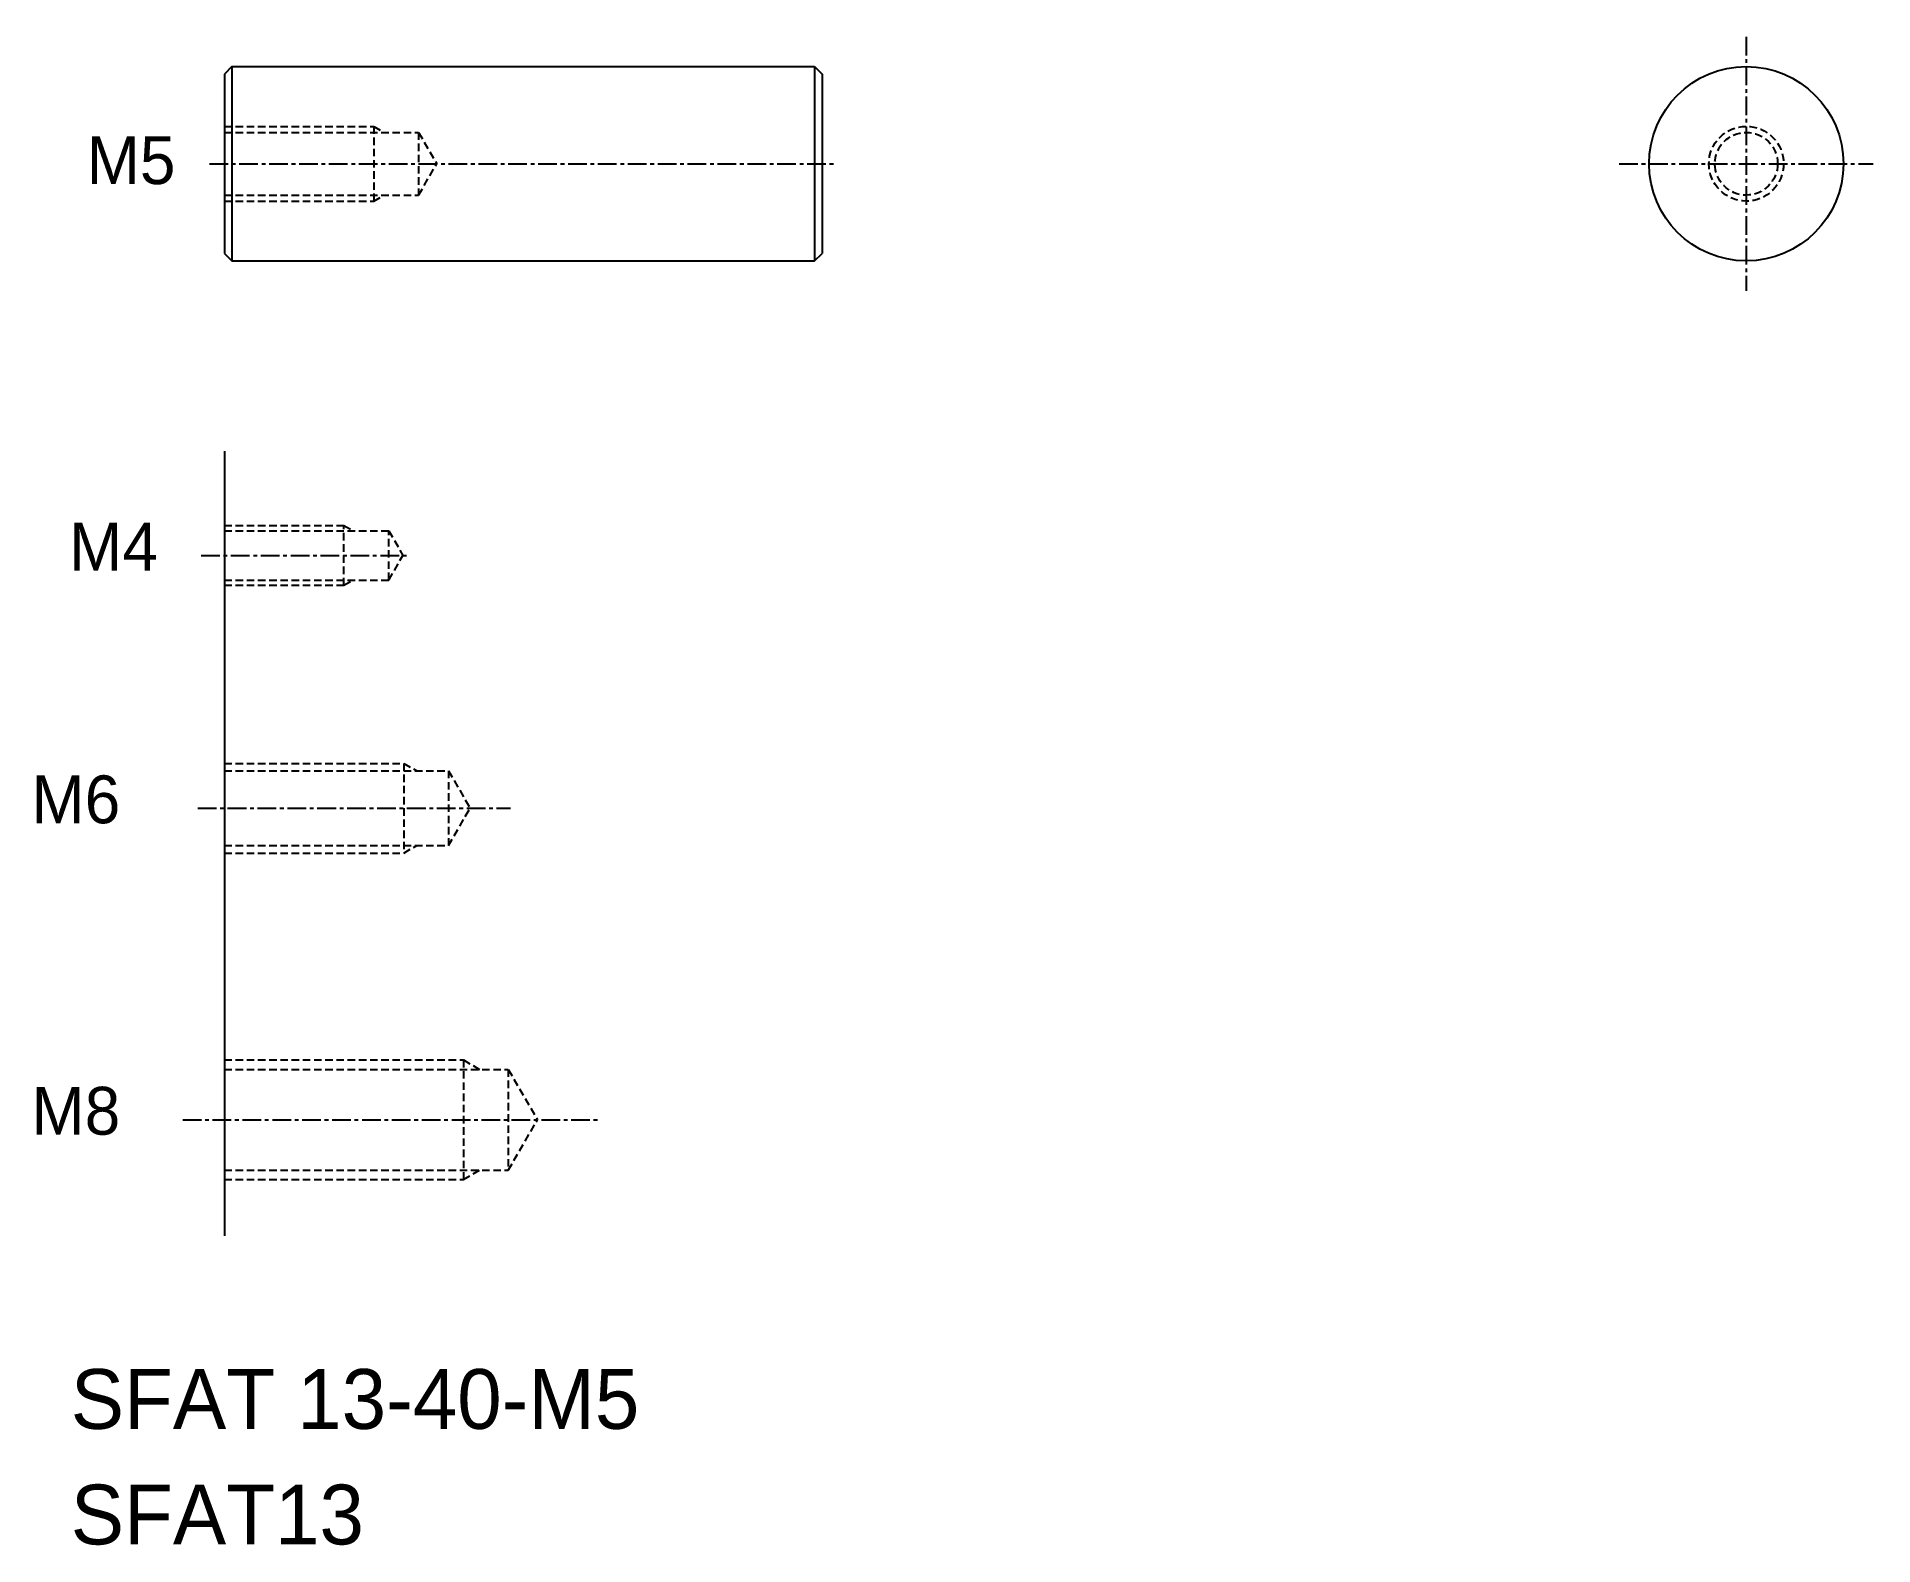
# Model space of a CAD drawing. Extents: x 211 to 334, y 161 to 262.
import ezdxf

# ---------------------------------------------------------------- set-up
doc = ezdxf.new("R2010")
doc.units = 0
doc.linetypes.add('CENTER', pattern=[2, 1.25, -0.25, 0.25, -0.25])
doc.linetypes.add('DASHED', pattern=[0.75, 0.5, -0.25])
doc.layers.get('0').update_dxf_attribs({"linetype": 'CONTINUOUS'})
doc.layers.add('CENTER', color=1, linetype='CENTER')

msp = doc.modelspace()

# ---------------------------------------------------------------- linework, layer by layer
at = {"color": 7, "linetype": 'CONTINUOUS'}
for p, q in [((224.32, 260.39), (223.82, 259.89)), ((223.82, 259.89), (223.82, 247.89)), ((224.32, 260.39), (263.32, 260.39)), ((224.32, 260.39), (224.32, 247.39)), ((263.32, 260.39), (263.32, 247.39)), ((263.32, 260.39), (263.82, 259.89)), ((263.82, 259.89), (263.82, 247.89)), ((223.82, 247.89), (224.32, 247.39)), ((224.32, 247.39), (263.32, 247.39)), ((263.32, 247.39), (263.82, 247.89)), ((223.82, 234.66), (223.82, 182.18))]:
    msp.add_line(p, q, dxfattribs=at)
msp.add_line((263.82, 256.89), (263.82, 256.89))
at = {"color": 3, "linetype": 'DASHED'}
for p, q in [((223.82, 256.39), (233.82, 256.39)), ((223.82, 255.99), (236.82, 255.99)), ((233.82, 256.39), (233.82, 251.39)), ((233.82, 256.39), (234.43, 256.04)), ((236.82, 255.99), (238.03, 253.89)), ((236.82, 255.99), (236.82, 251.79)), ((236.82, 251.79), (238.03, 253.89)), ((223.82, 251.79), (236.82, 251.79)), ((223.82, 251.39), (233.82, 251.39)), ((233.82, 251.39), (234.43, 251.74)), ((223.82, 229.69), (231.82, 229.69)), ((223.82, 229.34), (234.82, 229.34)), ((231.82, 229.69), (232.43, 229.34)), ((231.82, 225.69), (231.82, 229.69)), ((234.82, 226.04), (234.82, 229.34)), ((234.82, 229.34), (235.77, 227.69)), ((234.82, 226.04), (235.77, 227.69)), ((223.82, 226.04), (234.82, 226.04)), ((223.82, 225.69), (231.82, 225.69)), ((231.82, 225.69), (232.43, 226.04)), ((223.82, 213.78), (235.82, 213.78)), ((223.82, 213.28), (238.82, 213.28)), ((235.82, 213.78), (235.82, 207.78)), ((235.82, 213.78), (236.69, 213.28)), ((238.82, 213.28), (240.26, 210.78)), ((238.82, 213.28), (238.82, 208.28)), ((238.82, 208.28), (240.26, 210.78)), ((223.82, 208.28), (238.82, 208.28)), ((223.82, 207.78), (235.82, 207.78)), ((235.82, 207.78), (236.69, 208.28)), ((223.82, 193.94), (239.82, 193.94)), ((223.82, 193.31), (242.82, 193.31)), ((239.82, 193.94), (239.82, 185.94)), ((239.82, 193.94), (240.9, 193.31)), ((242.82, 193.31), (242.82, 186.56)), ((242.82, 193.31), (244.77, 189.94)), ((242.82, 186.56), (244.77, 189.94)), ((223.82, 186.56), (242.82, 186.56)), ((223.82, 185.94), (239.82, 185.94)), ((239.82, 185.94), (240.9, 186.56))]:
    msp.add_line(p, q, dxfattribs=at)
at = {"color": 7, "linetype": 'CONTINUOUS'}
msp.add_circle((325.66, 253.89), 6.5, dxfattribs=at)
at = {"color": 3, "linetype": 'DASHED'}
for radius in [2.5, 2.1]:
    msp.add_circle((325.66, 253.89), radius, dxfattribs=at)
at = {"layer": 'CENTER', "color": 1, "linetype": 'CENTER'}
for p, q in [((325.66, 262.39), (325.66, 245.39)), ((222.82, 253.89), (264.82, 253.89)), ((317.16, 253.89), (334.16, 253.89)), ((222.26, 227.69), (236.21, 227.69)), ((222.04, 210.78), (242.97, 210.78)), ((221.03, 189.94), (248.93, 189.94))]:
    msp.add_line(p, q, dxfattribs=at)

# ---------------------------------------------------------------- texts
at = {"color": 7, "linetype": 'CONTINUOUS'}
for s, height, p in [('M5', 3.2, (214.6, 252.53)), ('M4', 3.2, (213.43, 226.67)), ('M6', 3.2, (210.91, 209.77)), ('M8', 3.2, (210.91, 188.94)), ('SFAT 13-40-M5', 4, (213.54, 169.26)), ('SFAT13', 4, (213.54, 161.53))]:
    msp.add_text(s, height=height, dxfattribs=at).set_placement(p)

doc.saveas('drawing.dxf')
